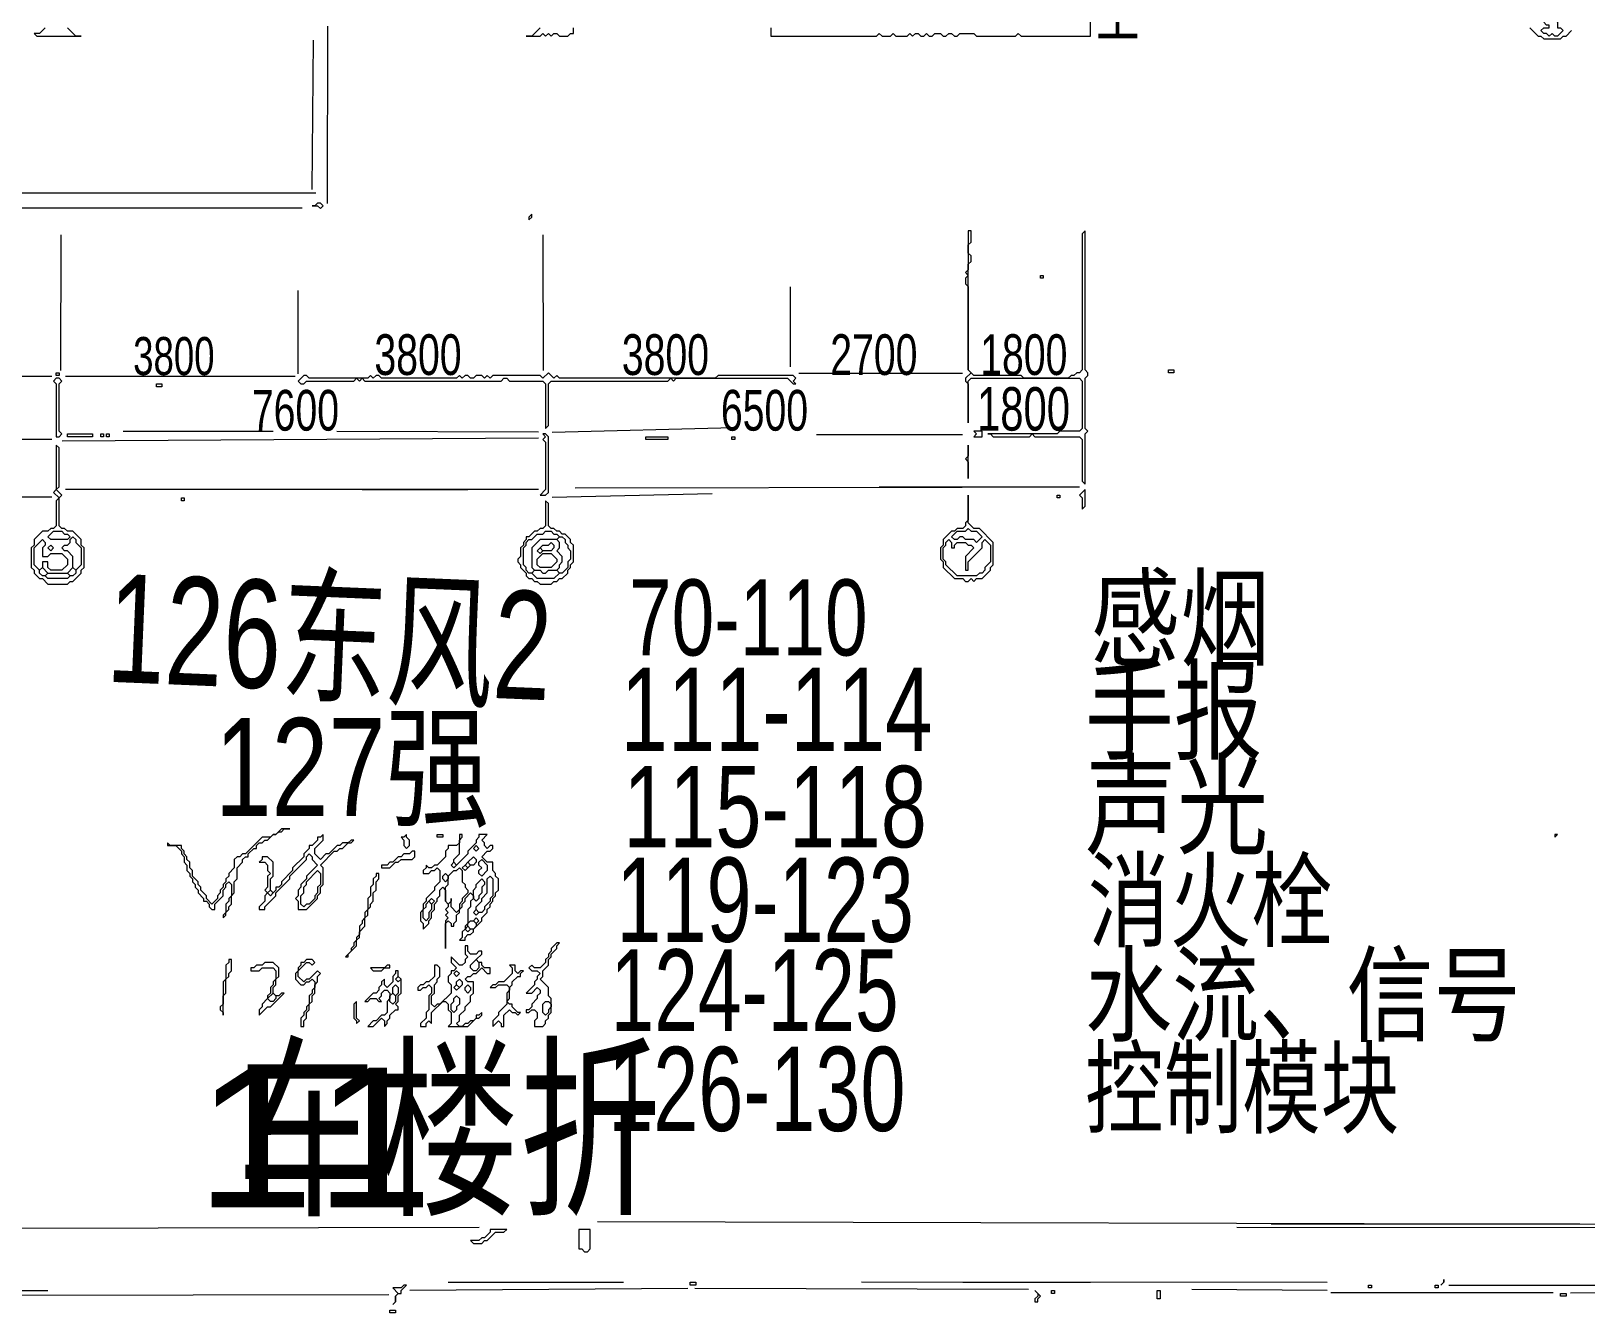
# Model space of a CAD drawing. Extents: x 10 to 1971, y 10 to 1392.
# Drawn here: x 1107 to 1666, y 10 to 471 of the extents above; entities that cross this region are included whole.
import ezdxf

# ---------------------------------------------------------------- set-up
doc = ezdxf.new("R2010")
doc.units = 0
for name, color, linetype, lineweight in [('OCR_TEXT', 6, 'Continuous', 0), ('TRACE_CURVE', 6, 'Continuous', 0), ('TRACE_STRAIGHT', 5, 'Continuous', 0), ('TRACE_TEXT_SYMBOL', 6, 'Continuous', 0)]:
    doc.layers.add(name, color=color, linetype=linetype, lineweight=lineweight)
doc.styles.add('wqy-unicode', font='wqy-unicode.lff')

msp = doc.modelspace()

# ---------------------------------------------------------------- linework, layer by layer
at = {"layer": 'TRACE_CURVE', "color": 6}
for points in [[(1426, 470), (1427, 469), (1428, 469), (1429, 470), (1430, 469), (1431, 469), (1432, 470), (1434, 470), (1435, 469), (1436, 469), (1437, 470), (1438, 470), (1439, 469), (1440, 469), (1441, 470), (1446, 470), (1447, 469), (1461, 469), (1462, 470), (1463, 469), (1488, 469), (1488, 485)], [(1290, 472), (1287, 469), (1285, 469), (1290, 469), (1291, 470), (1292, 469), (1293, 470), (1294, 469), (1295, 470), (1296, 470), (1297, 469), (1300, 469), (1301, 470), (1302, 470), (1302, 472)], [(1373, 472), (1373, 469), (1411, 469), (1412, 470), (1413, 469), (1416, 469), (1417, 470), (1418, 469), (1422, 469), (1423, 470), (1424, 469), (1425, 470), (1426, 470)]]:
    msp.add_lwpolyline(points, dxfattribs=at)
msp.add_lwpolyline([(1444, 399), (1444, 385), (1443, 384), (1444, 383), (1443, 382), (1443, 380), (1444, 379), (1444, 349), (1445, 348), (1443, 346), (1443, 345), (1444, 344), (1444, 330), (1444, 345), (1445, 346), (1484, 346), (1485, 345), (1485, 328), (1484, 327), (1477, 327), (1476, 326), (1451, 326), (1452, 326), (1453, 325), (1466, 325), (1467, 326), (1468, 325), (1484, 325), (1485, 324), (1485, 309), (1486, 308), (1486, 326), (1487, 327), (1486, 328), (1486, 346), (1487, 347), (1487, 348), (1486, 349), (1486, 399), (1485, 398), (1485, 349), (1484, 348), (1483, 348), (1482, 347), (1481, 347), (1480, 346), (1464, 346), (1463, 347), (1446, 347), (1444, 349), (1444, 387), (1445, 388), (1445, 390), (1444, 391), (1444, 394), (1445, 395), (1445, 399)], close=True, dxfattribs=at)
at = {"layer": 'TRACE_STRAIGHT', "color": 5}
for p, q in [((1213.59, 408.87), (1213.66, 472.62)), ((1208.06, 413.88), (1208.56, 467.63)), ((718.12, 412.54), (1209.37, 412.69)), ((1016.88, 412.74), (1205.63, 412.74)), ((910.62, 407.28), (1204.38, 407.3)), ((1117.61, 348.87), (1117.78, 397.63)), ((1291.04, 397.63), (1291.14, 348.87)), ((1202.84, 377.63), (1202.89, 347.62)), ((1380.02, 350.12), (1380.06, 378.87)), ((1031.87, 346.79), (1114.38, 346.77)), ((1119.37, 346.79), (1201.88, 346.76)), ((1383.12, 347.86), (1441.88, 347.85)), ((854.37, 324.38), (1114.38, 324.12)), ((1118.13, 323.48), (1289.38, 324.66)), ((1140, 327), (1194, 327)), ((1216.87, 327.05), (1289.38, 326.77)), ((1294.37, 326.63), (1359.65, 328.27)), ((1389.38, 325.78), (1441.88, 325.78)), ((854.37, 303.39), (1114.38, 303.43)), ((1119.37, 306.12), (1289.38, 306.18)), ((1226, 306), (1264, 306)), ((1294.39, 303.33), (1351.89, 304.61)), ((1302.59, 306.67), (1441.87, 306.9)), ((1412, 307), (1484, 307)), ((719.37, 39.68), (1268.13, 40.82)), ((1310.63, 42.9), (1738.13, 41.75)), ((1540.62, 40.88), (1865.62, 40.34)), ((1553, 42), (1595, 42)), ((1578, 42), (1631, 42)), ((1624, 42), (1664, 42)), ((1060, 18), (1113, 18)), ((1243.11, 18.18), (1343.13, 18.87)), ((1257, 21), (1320, 21)), ((1345.62, 18.85), (1465.63, 18.53)), ((1405.62, 21.21), (1573.13, 21.01)), ((1442, 21), (1488, 21)), ((1524.37, 18.5), (1573.14, 18.13)), ((1574.37, 17.29), (1654.38, 17.31)), ((1616.87, 19.92), (1688.13, 20)), ((1660.62, 17.23), (1860.63, 18.15)), ((733.13, 16.09), (1235.63, 16.56))]:
    msp.add_line(p, q, dxfattribs=at)
at = {"layer": 'TRACE_TEXT_SYMBOL', "color": 6}
for points in [[(1112, 472), (1110, 470), (1108, 470), (1109, 469), (1125, 469), (1123, 469), (1120, 472)], [(1646, 472), (1649, 469), (1650, 469), (1651, 468), (1657, 468), (1658, 469), (1659, 469), (1661, 471)], [(1197, 184), (1195, 182), (1194, 182), (1193, 181), (1190, 181), (1184, 175), (1183, 175), (1182, 174), (1181, 174), (1180, 173), (1180, 170), (1178, 168), (1178, 167), (1177, 166), (1177, 165), (1176, 164), (1176, 163), (1175, 162), (1175, 161), (1174, 160), (1174, 159), (1172, 157), (1170, 159), (1170, 160), (1168, 162), (1168, 163), (1167, 164), (1167, 165), (1165, 167), (1165, 169), (1164, 170), (1164, 172), (1163, 173), (1163, 174), (1162, 175), (1162, 176), (1161, 177), (1161, 178), (1157, 178), (1156, 179), (1156, 178), (1159, 178), (1161, 176), (1161, 175), (1162, 174), (1162, 172), (1163, 171), (1163, 169), (1164, 168), (1164, 167), (1165, 166), (1165, 165), (1166, 164), (1166, 163), (1167, 162), (1167, 161), (1169, 159), (1169, 158), (1170, 158), (1171, 157), (1171, 156), (1172, 155), (1173, 155), (1173, 157)], [(1173, 157), (1176, 160), (1176, 162), (1177, 163), (1177, 164), (1178, 165), (1179, 164), (1179, 160), (1178, 159), (1178, 158), (1177, 157), (1177, 154), (1176, 153), (1176, 152), (1177, 153), (1177, 154), (1178, 155), (1178, 156), (1179, 157), (1179, 160), (1180, 161), (1180, 165), (1181, 166), (1181, 170), (1183, 172), (1183, 173), (1184, 174), (1185, 174), (1185, 175), (1187, 177), (1188, 177), (1188, 178), (1189, 179), (1190, 179), (1191, 180), (1192, 180), (1194, 182), (1195, 182), (1196, 183), (1197, 183), (1198, 184), (1200, 184), (1197, 184)], [(1212, 182), (1211, 181), (1210, 181), (1210, 180), (1208, 178), (1207, 178), (1207, 177), (1205, 175), (1205, 174), (1201, 170), (1201, 169), (1197, 165), (1197, 164), (1196, 163), (1195, 163), (1195, 162), (1194, 161), (1193, 162), (1193, 166), (1194, 167), (1194, 172), (1192, 174), (1190, 174), (1190, 173), (1189, 172), (1191, 172), (1192, 171), (1192, 169), (1193, 168), (1192, 167), (1192, 163), (1191, 162), (1192, 161), (1191, 160), (1191, 158), (1189, 156), (1189, 155), (1191, 155), (1191, 156), (1195, 160), (1195, 161), (1200, 166), (1200, 167), (1206, 173), (1206, 174), (1207, 175), (1208, 174), (1208, 173), (1210, 171), (1206, 167), (1206, 166), (1204, 164), (1204, 163), (1203, 162), (1203, 160), (1202, 159), (1203, 158), (1203, 155), (1206, 155), (1210, 159), (1210, 160), (1211, 161), (1211, 163), (1212, 164)], [(1212, 164), (1212, 170), (1211, 171), (1216, 176), (1217, 176), (1218, 177), (1219, 177), (1221, 179), (1222, 179), (1223, 180), (1222, 180), (1221, 179), (1219, 179), (1218, 178), (1217, 178), (1214, 175), (1213, 175), (1211, 173), (1209, 175), (1209, 177), (1212, 180), (1212, 182)], [(1261, 182), (1261, 179), (1260, 178), (1257, 178), (1257, 177), (1256, 176), (1256, 174), (1253, 171), (1252, 171), (1251, 170), (1250, 170), (1249, 171), (1249, 170), (1248, 169), (1248, 168), (1250, 168), (1251, 169), (1252, 169), (1253, 170), (1254, 169), (1254, 165), (1252, 163), (1252, 162), (1249, 159), (1249, 158), (1248, 157), (1248, 155), (1247, 154), (1247, 151), (1248, 150), (1248, 148), (1250, 150), (1250, 151), (1251, 152), (1251, 154), (1252, 155), (1252, 157), (1253, 158), (1253, 159), (1254, 160), (1254, 162), (1255, 163), (1256, 162), (1256, 158), (1257, 157), (1257, 156), (1256, 155), (1257, 154), (1256, 153), (1257, 152), (1256, 151), (1256, 141), (1256, 150), (1257, 151), (1258, 150), (1258, 149), (1259, 149), (1259, 150), (1260, 151), (1260, 153), (1261, 154), (1261, 155), (1262, 156), (1262, 157)], [(1262, 157), (1263, 158), (1263, 159), (1265, 161), (1266, 160), (1266, 159), (1265, 158), (1265, 156), (1264, 155), (1264, 150), (1263, 149), (1263, 148), (1262, 147), (1262, 145), (1261, 144), (1263, 144), (1263, 145), (1264, 146), (1265, 146), (1266, 147), (1266, 148), (1269, 151), (1269, 152), (1271, 154), (1271, 155), (1272, 156), (1272, 157), (1273, 158), (1273, 159), (1274, 160), (1274, 161), (1275, 162), (1275, 166), (1274, 167), (1274, 168), (1273, 169), (1273, 172), (1271, 172), (1269, 174), (1271, 176), (1272, 176), (1273, 177), (1273, 178), (1272, 178), (1271, 177), (1270, 178), (1270, 179), (1269, 180), (1271, 182), (1268, 182), (1268, 181), (1267, 180), (1267, 179), (1264, 176), (1264, 175), (1260, 171), (1259, 172), (1259, 173), (1261, 175), (1261, 180), (1262, 181), (1262, 182), (1261, 182)], [(1263, 142), (1263, 139), (1264, 138), (1263, 137), (1263, 136), (1262, 135), (1261, 135), (1258, 138), (1258, 136), (1260, 134), (1259, 133), (1258, 133), (1258, 132), (1257, 131), (1257, 129), (1258, 128), (1258, 125), (1254, 121), (1253, 121), (1252, 120), (1251, 121), (1251, 124), (1252, 125), (1252, 128), (1253, 129), (1253, 130), (1254, 131), (1254, 134), (1253, 135), (1252, 135), (1252, 131), (1250, 129), (1249, 129), (1248, 128), (1247, 128), (1246, 127), (1246, 126), (1247, 126), (1248, 127), (1249, 127), (1250, 128), (1251, 127), (1251, 125), (1250, 124), (1250, 119), (1249, 118), (1249, 116), (1247, 114), (1247, 113), (1249, 113), (1249, 114), (1250, 115), (1251, 114), (1251, 118), (1255, 122), (1256, 122), (1257, 121), (1257, 119), (1258, 118), (1258, 114), (1257, 113), (1264, 113), (1267, 116), (1268, 116)], [(1268, 116), (1269, 117), (1269, 118), (1268, 117), (1267, 117), (1267, 116), (1266, 115), (1265, 115), (1264, 114), (1263, 114), (1262, 113), (1261, 113), (1260, 114), (1261, 115), (1261, 117), (1263, 119), (1263, 120), (1265, 122), (1265, 124), (1266, 125), (1266, 129), (1264, 129), (1263, 130), (1264, 131), (1265, 131), (1266, 132), (1267, 132), (1269, 134), (1271, 132), (1272, 132), (1272, 134), (1270, 134), (1269, 135), (1269, 136), (1268, 136), (1267, 137), (1269, 139), (1269, 140), (1268, 140), (1267, 139), (1265, 139), (1264, 140), (1264, 142), (1263, 142)]]:
    msp.add_lwpolyline(points, dxfattribs=at)
for points in [[(1651, 474), (1652, 475), (1655, 475), (1656, 474), (1656, 472), (1657, 472), (1658, 471), (1656, 469), (1655, 469), (1654, 470), (1653, 469), (1652, 470), (1651, 470), (1650, 471), (1651, 472), (1653, 472), (1653, 473), (1652, 473)], [(1210, 409), (1209, 408), (1208, 408), (1210, 408), (1211, 407), (1212, 408), (1211, 409)], [(1287, 405), (1286, 404), (1286, 403), (1287, 404)], [(1470, 383), (1471, 383), (1471, 382), (1470, 382)], [(1116, 348), (1117, 348), (1117, 347), (1116, 347)], [(1293, 348), (1291, 346), (1290, 347), (1273, 347), (1272, 346), (1271, 347), (1270, 346), (1269, 347), (1267, 347), (1266, 346), (1265, 346), (1264, 347), (1263, 347), (1262, 346), (1261, 347), (1260, 346), (1233, 346), (1232, 347), (1231, 347), (1230, 346), (1229, 347), (1228, 346), (1207, 346), (1206, 347), (1205, 347), (1203, 345), (1204, 344), (1205, 344), (1206, 345), (1223, 345), (1224, 346), (1225, 345), (1226, 346), (1227, 345), (1276, 345), (1277, 346), (1278, 346), (1279, 345), (1291, 345), (1292, 344), (1292, 328), (1293, 329), (1293, 344), (1294, 345), (1336, 345), (1337, 346), (1338, 345), (1339, 346), (1379, 346), (1381, 344), (1382, 344), (1381, 345), (1382, 346), (1381, 347), (1354, 347), (1353, 346), (1297, 346), (1296, 347), (1295, 346)], [(1516, 349), (1518, 349), (1518, 348), (1516, 348)], [(1116, 346), (1115, 345), (1116, 344), (1116, 325), (1117, 325), (1118, 326), (1117, 327), (1117, 344), (1118, 345), (1117, 346)], [(1152, 344), (1154, 344), (1154, 343), (1152, 343)], [(1120, 326), (1129, 326), (1129, 325), (1120, 325)], [(1132, 326), (1133, 326), (1133, 325), (1132, 325)], [(1134, 326), (1135, 326), (1135, 325), (1134, 325)], [(1291, 326), (1292, 325), (1291, 324), (1292, 323), (1292, 306), (1290, 304), (1292, 304), (1293, 305), (1293, 325), (1292, 326)], [(1328, 325), (1336, 325), (1336, 324), (1328, 324)], [(1359, 325), (1360, 325), (1360, 324), (1359, 324)], [(1446, 327), (1447, 326), (1446, 325), (1449, 325), (1449, 327)], [(1116, 322), (1116, 306), (1115, 305), (1117, 303), (1116, 302), (1116, 293), (1115, 292), (1114, 292), (1113, 291), (1111, 291), (1108, 288), (1108, 286), (1107, 285), (1107, 278), (1108, 277), (1108, 276), (1110, 274), (1111, 274), (1113, 272), (1120, 272), (1121, 273), (1122, 273), (1125, 276), (1125, 277), (1126, 278), (1126, 285), (1125, 286), (1125, 288), (1122, 291), (1120, 291), (1119, 292), (1118, 292), (1117, 293), (1117, 303), (1118, 304), (1116, 306), (1117, 307), (1117, 321)], [(1444, 322), (1444, 318), (1443, 317), (1444, 316), (1444, 310)], [(1161, 303), (1162, 303), (1162, 302), (1161, 302)], [(1292, 302), (1292, 293), (1291, 292), (1290, 292), (1289, 291), (1288, 291), (1286, 289), (1285, 289), (1285, 288), (1284, 287), (1284, 286), (1283, 285), (1283, 282), (1282, 281), (1282, 280), (1283, 279), (1283, 278), (1285, 276), (1285, 275), (1286, 274), (1287, 274), (1288, 273), (1289, 273), (1290, 272), (1294, 272), (1295, 273), (1296, 273), (1297, 274), (1298, 274), (1300, 276), (1300, 277), (1301, 278), (1301, 279), (1302, 280), (1302, 286), (1301, 287), (1301, 288), (1299, 290), (1298, 290), (1297, 291), (1296, 291), (1295, 292), (1294, 292), (1293, 293), (1293, 301)], [(1444, 304), (1444, 295), (1443, 294), (1443, 293), (1442, 292), (1440, 292), (1439, 291), (1438, 291), (1435, 288), (1435, 286), (1434, 285), (1434, 281), (1435, 280), (1435, 278), (1439, 274), (1442, 274), (1443, 273), (1444, 273), (1445, 274), (1446, 273), (1447, 274), (1449, 274), (1452, 277), (1452, 278), (1453, 279), (1453, 287), (1448, 292), (1446, 292), (1444, 294)], [(1476, 304), (1477, 304), (1477, 303), (1476, 303)], [(1486, 306), (1484, 304), (1485, 303), (1485, 299), (1486, 300)], [(1115, 291), (1118, 291), (1119, 290), (1120, 290), (1121, 289), (1120, 288), (1114, 288), (1113, 289)], [(1291, 290), (1292, 291), (1294, 291), (1295, 290), (1296, 290), (1297, 289), (1296, 288), (1290, 288), (1287, 285), (1287, 278), (1288, 277), (1287, 276), (1286, 276), (1285, 277), (1285, 278), (1284, 279), (1284, 285), (1285, 286), (1285, 287), (1286, 288), (1287, 288), (1289, 290)], [(1443, 291), (1444, 292), (1445, 291), (1447, 291), (1449, 289), (1447, 287), (1446, 288), (1443, 288), (1442, 289), (1441, 289), (1440, 288), (1439, 288), (1438, 289), (1440, 291)], [(1111, 288), (1112, 287), (1112, 286), (1111, 285), (1111, 282), (1113, 282), (1114, 283), (1118, 283), (1120, 281), (1120, 279), (1118, 277), (1114, 277), (1113, 278), (1113, 280), (1111, 280), (1111, 278), (1110, 277), (1108, 279), (1108, 285)], [(1113, 285), (1114, 286), (1115, 285), (1114, 284)], [(1121, 288), (1122, 289), (1123, 288), (1123, 287), (1125, 285), (1125, 279), (1123, 277), (1122, 278), (1122, 282), (1120, 284), (1119, 284), (1118, 285), (1119, 286), (1120, 286), (1121, 287)], [(1293, 286), (1294, 287), (1295, 286), (1295, 285), (1294, 284), (1291, 284), (1290, 285), (1291, 286)], [(1296, 288), (1297, 289), (1298, 289), (1299, 288), (1299, 287), (1300, 286), (1300, 285), (1301, 284), (1301, 281), (1300, 280), (1300, 278), (1298, 276), (1297, 276), (1296, 277), (1297, 278), (1297, 279), (1298, 280), (1298, 282), (1296, 284), (1297, 285), (1297, 287)], [(1436, 287), (1437, 288), (1438, 287), (1438, 285), (1439, 285), (1439, 286), (1440, 287), (1443, 287), (1444, 286), (1445, 286), (1446, 285), (1443, 282), (1443, 277), (1444, 277), (1444, 280), (1449, 285), (1449, 287), (1450, 288), (1452, 286), (1452, 280), (1450, 278), (1450, 277), (1449, 276), (1448, 276), (1447, 275), (1440, 275), (1436, 279), (1436, 280), (1435, 281), (1435, 285), (1436, 286)], [(1289, 284), (1290, 285), (1291, 284), (1290, 283)], [(1291, 283), (1294, 283), (1296, 281), (1296, 280), (1294, 278), (1290, 278), (1289, 279), (1289, 281)], [(1110, 277), (1111, 278), (1113, 276), (1112, 275), (1111, 275), (1110, 276)], [(1112, 275), (1113, 276), (1120, 276), (1121, 275), (1120, 274), (1113, 274)], [(1122, 278), (1123, 277), (1123, 276), (1122, 275), (1121, 275), (1120, 276)], [(1287, 276), (1288, 277), (1290, 277), (1291, 276), (1292, 276), (1293, 277), (1296, 277), (1297, 276), (1295, 274), (1289, 274)], [(1242, 182), (1241, 181), (1240, 181), (1241, 180), (1241, 178), (1242, 177), (1243, 178), (1243, 180), (1242, 181)], [(1253, 182), (1255, 182), (1255, 181), (1253, 181)], [(1655, 182), (1655, 181), (1656, 182)], [(1244, 176), (1243, 175), (1241, 175), (1240, 174), (1239, 174), (1237, 172), (1236, 172), (1235, 171), (1233, 171), (1233, 170), (1236, 170), (1238, 172), (1239, 172), (1240, 173), (1244, 173), (1245, 174), (1245, 176)], [(1266, 174), (1267, 173), (1267, 172), (1266, 171), (1265, 171), (1264, 172)], [(1266, 177), (1267, 178), (1268, 177), (1267, 176)], [(1210, 169), (1211, 168), (1211, 164), (1210, 163), (1210, 161), (1209, 160), (1209, 159), (1207, 157), (1206, 157), (1205, 156), (1204, 157), (1204, 160), (1205, 161), (1205, 163), (1206, 164), (1206, 165)], [(1231, 168), (1231, 167), (1230, 166), (1230, 164), (1229, 163), (1229, 160), (1228, 159), (1228, 155), (1227, 154), (1227, 152), (1226, 151), (1226, 150), (1225, 149), (1225, 146), (1224, 145), (1224, 144), (1223, 143), (1223, 142), (1222, 141), (1222, 140), (1220, 138), (1221, 138), (1221, 139), (1224, 142), (1224, 144), (1225, 145), (1225, 147), (1227, 149), (1227, 152), (1228, 153), (1228, 155), (1229, 156), (1229, 157), (1230, 158), (1230, 161), (1231, 162), (1231, 165), (1232, 166), (1232, 168)], [(1255, 167), (1256, 168), (1257, 167), (1257, 166), (1256, 165), (1255, 166)], [(1260, 169), (1261, 170), (1262, 169), (1262, 165), (1263, 164), (1263, 163), (1264, 162), (1264, 161), (1262, 159), (1262, 158), (1261, 157), (1261, 155), (1260, 154), (1258, 156), (1258, 159), (1258, 158), (1257, 157), (1256, 158), (1256, 163), (1257, 164), (1257, 167), (1259, 169)], [(1258, 171), (1259, 172), (1260, 171), (1259, 170)], [(1262, 170), (1263, 171), (1264, 170), (1263, 169)], [(1263, 171), (1264, 172), (1265, 171), (1264, 170)], [(1268, 172), (1269, 173), (1271, 171), (1271, 169), (1269, 167), (1268, 168), (1268, 169), (1269, 170), (1268, 171)], [(1269, 166), (1270, 165), (1270, 164), (1269, 163), (1269, 161), (1268, 160), (1268, 159), (1267, 158), (1266, 159), (1266, 162), (1267, 163), (1267, 164)], [(1271, 166), (1272, 167), (1273, 166), (1273, 160), (1272, 159), (1272, 158), (1270, 156), (1270, 155), (1269, 154), (1268, 154), (1267, 155), (1267, 156), (1269, 158), (1269, 159), (1271, 161)], [(1192, 161), (1193, 162), (1194, 161), (1193, 160)], [(1249, 157), (1250, 158), (1251, 157), (1251, 155), (1250, 154), (1250, 152), (1249, 151), (1248, 152), (1248, 155), (1249, 156)], [(1250, 158), (1251, 159), (1252, 158), (1251, 157)], [(1264, 150), (1265, 151), (1266, 151), (1267, 150), (1267, 149), (1266, 148), (1265, 148), (1264, 149)], [(1266, 154), (1267, 155), (1268, 154), (1267, 153)], [(1266, 151), (1267, 152), (1268, 151), (1267, 150)], [(1263, 148), (1264, 149), (1265, 148), (1264, 147)], [(1296, 143), (1294, 141), (1294, 140), (1293, 139), (1293, 138), (1292, 137), (1292, 136), (1290, 134), (1288, 134), (1287, 135), (1286, 134), (1287, 133), (1289, 133), (1290, 132), (1289, 131), (1289, 130), (1288, 129), (1288, 128), (1285, 125), (1287, 125), (1289, 127), (1290, 126), (1290, 125), (1289, 124), (1289, 123), (1287, 121), (1287, 120), (1286, 119), (1285, 119), (1285, 118), (1286, 118), (1287, 119), (1288, 119), (1289, 118), (1289, 116), (1288, 115), (1288, 113), (1291, 113), (1292, 114), (1292, 115), (1293, 116), (1293, 117), (1294, 118), (1294, 123), (1293, 124), (1293, 127), (1290, 130), (1291, 131), (1291, 133), (1293, 135), (1293, 137), (1294, 138), (1294, 139), (1296, 141), (1296, 142), (1297, 143)], [(1178, 137), (1178, 136), (1177, 135), (1177, 130), (1176, 129), (1176, 121), (1175, 120), (1175, 119), (1176, 118), (1176, 117), (1176, 124), (1177, 125), (1177, 130), (1178, 131), (1178, 132), (1179, 133), (1179, 137)], [(1191, 136), (1190, 135), (1188, 135), (1187, 134), (1186, 134), (1186, 133), (1189, 133), (1190, 134), (1194, 134), (1195, 133), (1195, 130), (1194, 129), (1194, 128), (1193, 127), (1193, 125), (1192, 124), (1192, 123), (1190, 121), (1190, 120), (1189, 119), (1189, 117), (1192, 120), (1193, 120), (1198, 125), (1197, 125), (1196, 124), (1195, 124), (1194, 125), (1194, 127), (1195, 128), (1195, 130), (1196, 131), (1196, 134), (1194, 136)], [(1206, 137), (1205, 136), (1204, 136), (1204, 135), (1203, 134), (1203, 133), (1202, 132), (1202, 130), (1204, 128), (1205, 128), (1206, 129), (1207, 129), (1208, 130), (1209, 129), (1209, 127), (1208, 126), (1208, 125), (1207, 124), (1207, 121), (1206, 120), (1206, 119), (1205, 118), (1205, 117), (1204, 116), (1204, 113), (1205, 113), (1205, 115), (1206, 116), (1206, 118), (1207, 119), (1207, 121), (1208, 122), (1208, 124), (1209, 125), (1209, 128), (1210, 129), (1210, 131), (1211, 132), (1210, 133), (1207, 130), (1206, 130), (1205, 129), (1203, 131), (1203, 133), (1206, 136), (1207, 136), (1208, 135), (1209, 136), (1208, 137)], [(1235, 135), (1234, 134), (1229, 134), (1230, 133), (1233, 133), (1234, 134), (1236, 134), (1236, 135)], [(1267, 137), (1268, 136), (1268, 134), (1267, 133), (1266, 133), (1265, 134), (1265, 135)], [(1279, 135), (1280, 134), (1280, 132), (1277, 129), (1275, 129), (1274, 128), (1273, 128), (1272, 127), (1274, 127), (1275, 128), (1278, 128), (1279, 127), (1279, 126), (1278, 125), (1278, 121), (1275, 118), (1275, 117), (1273, 115), (1273, 113), (1275, 115), (1276, 114), (1276, 113), (1277, 113), (1277, 117), (1279, 119), (1280, 118), (1281, 118), (1282, 117), (1283, 118), (1282, 118), (1280, 120), (1280, 121), (1279, 121), (1278, 122), (1279, 123), (1279, 127), (1280, 128), (1280, 129), (1282, 131), (1283, 131), (1283, 132), (1284, 133), (1283, 133), (1282, 132), (1281, 133), (1281, 135)], [(1238, 133), (1238, 132), (1237, 131), (1237, 129), (1235, 127), (1234, 128), (1234, 130), (1233, 129), (1233, 128), (1232, 127), (1232, 126), (1231, 125), (1230, 125), (1227, 122), (1228, 122), (1229, 123), (1231, 123), (1232, 122), (1233, 122), (1232, 123), (1233, 124), (1233, 125), (1234, 126), (1235, 126), (1236, 125), (1236, 123), (1235, 122), (1235, 118), (1234, 117), (1233, 117), (1231, 115), (1230, 115), (1228, 113), (1230, 113), (1233, 116), (1234, 115), (1234, 113), (1235, 114), (1235, 115), (1236, 116), (1236, 117), (1238, 119), (1239, 119), (1239, 120), (1238, 121), (1239, 122), (1239, 124), (1240, 125), (1240, 130), (1239, 131), (1239, 133)], [(1238, 130), (1239, 131), (1240, 130), (1239, 129)], [(1259, 132), (1260, 133), (1261, 132), (1260, 131)], [(1260, 129), (1261, 130), (1262, 129), (1262, 128), (1261, 127), (1260, 128)], [(1194, 125), (1195, 124), (1195, 123), (1194, 122), (1193, 122), (1192, 123)], [(1236, 124), (1237, 125), (1238, 124), (1238, 122), (1237, 121), (1236, 122)], [(1237, 127), (1238, 128), (1239, 127), (1239, 125), (1238, 124), (1237, 125)], [(1259, 123), (1260, 124), (1261, 123), (1261, 121), (1260, 120), (1260, 119), (1259, 118), (1258, 119), (1258, 121), (1259, 122)], [(1259, 127), (1260, 128), (1261, 127), (1260, 126)], [(1263, 127), (1264, 128), (1265, 127), (1265, 126), (1264, 125), (1263, 126)], [(1224, 122), (1223, 121), (1223, 116), (1224, 115), (1224, 114), (1225, 115), (1224, 116)], [(1291, 121), (1292, 122), (1293, 122), (1294, 121), (1294, 120), (1293, 119), (1293, 118), (1292, 117), (1291, 118)], [(1272, 40), (1272, 39), (1270, 37), (1269, 37), (1268, 36), (1265, 36), (1266, 35), (1269, 35), (1270, 36), (1271, 36), (1274, 39), (1277, 39), (1278, 40)], [(1304, 40), (1304, 33), (1305, 33), (1306, 32), (1307, 32), (1308, 33), (1308, 40)], [(1241, 20), (1240, 19), (1237, 19), (1239, 17), (1238, 16), (1238, 14), (1237, 13), (1238, 14), (1238, 16), (1239, 17), (1240, 17), (1240, 18), (1242, 20)], [(1344, 21), (1346, 21), (1346, 20), (1344, 20)], [(1468, 18), (1469, 17), (1469, 16), (1468, 15), (1468, 14), (1469, 14), (1469, 15), (1470, 16)], [(1474, 18), (1475, 18), (1475, 17), (1474, 17)], [(1512, 18), (1513, 18), (1513, 15), (1512, 15)], [(1588, 20), (1589, 20), (1589, 19), (1588, 19)], [(1612, 20), (1613, 20), (1613, 19), (1612, 19)], [(1615, 22), (1615, 21), (1614, 20), (1615, 21)], [(1657, 17), (1659, 17), (1659, 16), (1657, 16)], [(1236, 11), (1238, 11), (1238, 10), (1236, 10)]]:
    msp.add_lwpolyline(points, close=True, dxfattribs=at)

# ---------------------------------------------------------------- texts
at = {"layer": 'OCR_TEXT', "color": 6, "style": 'wqy-unicode'}
for s, height, width, p in [('工', 15.87, 0.72, (1489.97, 468.3)), ('3800', 13.666, 0.72, (1143.65, 347.18)), ('3800', 14.642, 0.72, (1230.41, 347.2)), ('3800', 14.642, 0.72, (1319.41, 347.2)), ('2700', 14.642, 0.72, (1394.37, 347.2)), ('1800', 14.642, 0.72, (1448.31, 347.2)), ('7600', 14.642, 0.72, (1186.33, 327.2)), ('6500', 14.642, 0.72, (1355.04, 327.2)), ('1800', 15.618, 0.72, (1447.16, 327.21)), ('70-110', 27.332, 0.753972, (1322, 246.36)), ('感烟', 28.471, 0.829916, (1488, 245.57)), ('111-114', 29.967, 0.762199, (1319, 212)), ('手报', 29.134, 0.803477, (1486, 211.98)), ('127强', 35.214, 0.780739, (1173, 188.62)), ('115-118', 29.284, 0.759177, (1320, 177.39)), ('声光', 29.134, 0.829968, (1486, 177.98)), ('119-123', 30.293, 0.72, (1317.43, 143.4)), ('消火栓', 27.68, 0.778246, (1487, 144.48)), ('124-125', 29.316, 0.72, (1315.37, 111.39)), ('水流、信号', 27.763, 0.827637, (1486, 110.53)), ('车楼折', 51.742, 0.72, (1180.92, 50.36)), ('控制模块', 27.128, 0.76345, (1486, 77.41)), ('126-130', 30.26, 0.72, (1314.51, 75.4)), ('11', 50.223, 1.145828, (1166, 48))]:
    msp.add_text(s, height=height, dxfattribs=dict(at, width=width)).set_placement(p)
at = {"layer": 'OCR_TEXT', "color": 6, "style": 'wqy-unicode', "width": 0.72}
msp.add_text('126东风2', height=38.902, rotation=-2.4082, dxfattribs=at).set_placement((1133.74, 236.95))

doc.saveas('drawing.dxf')
